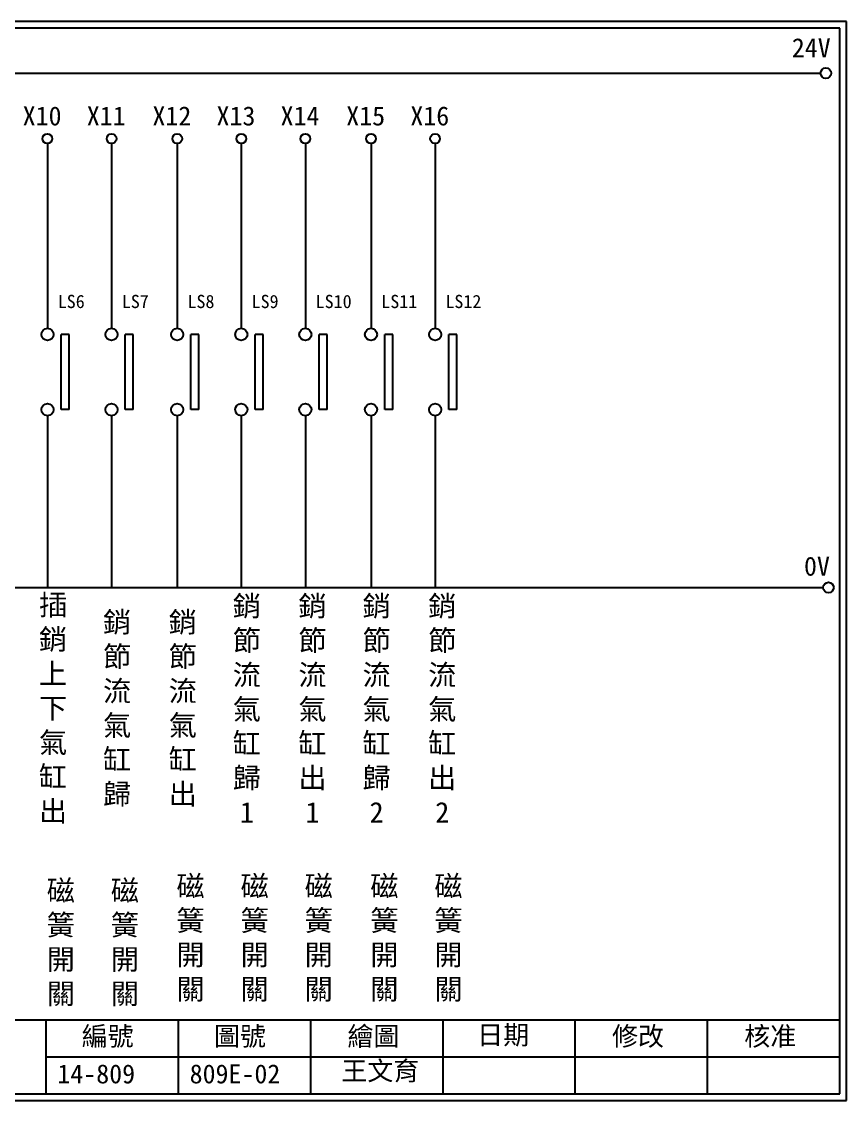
# Model space of a CAD drawing. Extents: x 325 to 612, y 3 to 207.
# Drawn here: x 456.4 to 612.3, y 3 to 207 of the extents above; entities that cross this region are included whole.
import ezdxf

# ---------------------------------------------------------------- set-up
doc = ezdxf.new("R2010")
doc.units = 0
doc.layers.get('0').update_dxf_attribs({"linetype": 'CONTINUOUS'})
doc.layers.add('圖框層', color=7, linetype='CONTINUOUS')
doc.layers.add('標尺寸層', color=3, linetype='CONTINUOUS')
doc.styles.add('CNS', font='romanc.shx', dxfattribs={"bigfont": 'chineset.shx'})
doc.styles.add('STSL', font='KAIU.TTF')

msp = doc.modelspace()

# ---------------------------------------------------------------- linework, layer by layer
for p, q in [((465.41, 147.83), (463.91, 147.83)), ((477.52, 147.83), (476.02, 147.83)), ((489.93, 147.83), (488.43, 147.83)), ((502.05, 147.83), (500.54, 147.83)), ((514.16, 147.83), (512.66, 147.83)), ((526.57, 147.83), (525.07, 147.83)), ((538.69, 147.83), (537.18, 147.83)), ((465.41, 133.6), (463.91, 133.6)), ((477.52, 133.6), (476.02, 133.6)), ((489.93, 133.6), (488.43, 133.6)), ((502.05, 133.6), (500.54, 133.6)), ((514.16, 133.6), (512.66, 133.6)), ((526.57, 133.6), (525.07, 133.6)), ((538.69, 133.6), (537.18, 133.6))]:
    msp.add_line(p, q)
for centre in [(608.44, 197.22), (608.92, 99.96)]:
    msp.add_circle(centre, 1)
at = {"layer": '圖框層', "color": 7}
for p, q in [((612.32, 206.97), (325.32, 206.97)), ((612.32, 3), (612.32, 206.97)), ((611.07, 205.72), (326.57, 205.72)), ((611.07, 4.25), (611.07, 205.72)), ((326.57, 18.25), (611.07, 18.25)), ((461.07, 4.25), (461.07, 18.25)), ((486.07, 4.25), (486.07, 18.25)), ((511.07, 4.25), (511.07, 18.25)), ((536.07, 4.25), (536.07, 18.25)), ((561.07, 4.25), (561.07, 18.25)), ((586.07, 4.25), (586.07, 18.25)), ((461.07, 11.25), (611.07, 11.25)), ((326.57, 4.25), (611.07, 4.25)), ((325.32, 3), (612.32, 3))]:
    msp.add_line(p, q, dxfattribs=at)
at = {"layer": '標尺寸層', "color": 7}
for p, q in [((329.84, 197.22), (607.44, 197.22)), ((461.3, 183.91), (461.3, 148.99)), ((473.42, 183.91), (473.42, 148.99)), ((485.83, 183.91), (485.83, 148.99)), ((497.94, 183.91), (497.94, 148.99)), ((510.05, 183.91), (510.05, 148.99)), ((522.46, 183.91), (522.46, 148.99)), ((534.58, 183.91), (534.58, 148.99)), ((463.91, 133.6), (463.91, 147.83)), ((465.41, 133.6), (465.41, 147.83)), ((476.02, 133.6), (476.02, 147.83)), ((477.52, 133.6), (477.52, 147.83)), ((488.43, 133.6), (488.43, 147.83)), ((489.93, 133.6), (489.93, 147.83)), ((500.54, 133.6), (500.54, 147.83)), ((502.05, 133.6), (502.05, 147.83)), ((512.66, 133.6), (512.66, 147.83)), ((514.16, 133.6), (514.16, 147.83)), ((525.07, 133.6), (525.07, 147.83)), ((526.57, 133.6), (526.57, 147.83)), ((537.18, 133.6), (537.18, 147.83)), ((538.69, 133.6), (538.69, 147.83)), ((461.3, 132.46), (461.3, 99.96)), ((461.3, 132.45), (461.3, 99.96)), ((473.42, 132.46), (473.42, 99.96)), ((473.42, 132.45), (473.42, 99.96)), ((485.83, 132.46), (485.83, 99.96)), ((485.83, 132.45), (485.83, 99.96)), ((497.94, 132.46), (497.94, 99.96)), ((497.94, 132.45), (497.94, 99.96)), ((510.05, 132.46), (510.05, 99.96)), ((510.05, 132.45), (510.05, 99.96)), ((522.46, 132.46), (522.46, 99.96)), ((522.46, 132.45), (522.46, 99.96)), ((534.58, 132.46), (534.58, 99.96)), ((534.58, 132.45), (534.58, 99.96)), ((330.05, 99.96), (607.92, 99.96))]:
    msp.add_line(p, q, dxfattribs=at)
for centre, radius in [((461.3, 184.83), 0.92), ((473.42, 184.83), 0.92), ((485.83, 184.83), 0.92), ((497.94, 184.83), 0.92), ((510.05, 184.83), 0.92), ((522.46, 184.83), 0.92), ((534.58, 184.83), 0.92), ((461.3, 147.83), 1.15), ((473.42, 147.83), 1.15), ((485.83, 147.83), 1.15), ((497.94, 147.83), 1.15), ((510.05, 147.83), 1.15), ((522.46, 147.83), 1.15), ((534.58, 147.83), 1.15), ((461.3, 133.6), 1.15), ((473.42, 133.6), 1.15), ((485.83, 133.6), 1.15), ((497.94, 133.6), 1.15), ((510.05, 133.6), 1.15), ((522.46, 133.6), 1.15), ((534.58, 133.6), 1.15)]:
    msp.add_circle(centre, radius, dxfattribs=at)

# ---------------------------------------------------------------- texts
at = {"layer": '圖框層', "color": 4, "style": 'STSL'}
for s, height, p in [('24V', 3.6, (602, 200.22)), ('X10', 3.6, (456.62, 187.33)), ('X11', 3.6, (468.74, 187.33)), ('X12', 3.6, (481.15, 187.33)), ('X13', 3.6, (493.26, 187.33)), ('X14', 3.6, (505.37, 187.33)), ('X15', 3.6, (517.78, 187.33)), ('X16', 3.6, (529.9, 187.33)), ('LS6', 2.5, (463.25, 152.8)), ('LS7', 2.5, (475.36, 152.8)), ('LS8', 2.5, (487.77, 152.8)), ('LS9', 2.5, (499.89, 152.8)), ('LS10', 2.5, (512, 152.8)), ('LS11', 2.5, (524.41, 152.8)), ('LS12', 2.5, (536.52, 152.8)), ('0V', 3.6, (604.3, 102.2)), ('編號', 3.6, (467.78, 13.34)), ('圖號', 3.6, (492.78, 13.34)), ('繪圖', 3.6, (518.01, 13.34)), ('日期', 3.6, (542.54, 13.59)), ('修改', 3.6, (568.01, 13.34)), ('核准', 3.6, (593.01, 13.34)), ('王文育', 3.6, (516.86, 6.8)), ('14-809', 3.6, (463.18, 6.22)), ('809E-02', 3.6, (488.18, 6.22))]:
    msp.add_text(s, height=height, dxfattribs=at).set_placement(p)
at = {"layer": '標尺寸層', "color": 7, "char_height": 3.9, "width": 4.9608, "attachment_point": 5, "style": 'CNS'}
for s, insert in [('{\\fDFKai-SB|b0|i0|c136|p65;插銷上下氣缸出}', (462.36, 76.97)), ('{\\fDFKai-SB|b0|i0|c136|p65;銷節流氣缸歸\\P1}', (498.99, 76.97)), ('{\\fDFKai-SB|b0|i0|c136|p65;銷節流氣缸出\\P1}', (511.4, 76.97)), ('{\\fDFKai-SB|b0|i0|c136|p65;銷節流氣缸歸\\P2}', (523.52, 76.97)), ('{\\fDFKai-SB|b0|i0|c136|p65;銷節流氣缸出\\P2}', (535.93, 76.97)), ('{\\fDFKai-SB|b0|i0|c136|p65;銷節流氣缸歸}', (474.47, 76.97)), ('{\\fDFKai-SB|b0|i0|c136|p65;銷節流氣缸出}', (486.88, 76.97)), ('{\\fDFKai-SB|b0|i0|c136|p65;磁簧開關}', (463.83, 32.72)), ('{\\fDFKai-SB|b0|i0|c136|p65;磁簧開關}', (475.94, 32.72)), ('{\\fDFKai-SB|b0|i0|c136|p65;磁簧開關}', (488.35, 33.57)), ('{\\fDFKai-SB|b0|i0|c136|p65;磁簧開關}', (500.47, 33.57)), ('{\\fDFKai-SB|b0|i0|c136|p65;磁簧開關}', (512.58, 33.57)), ('{\\fDFKai-SB|b0|i0|c136|p65;磁簧開關}', (524.99, 33.57)), ('{\\fDFKai-SB|b0|i0|c136|p65;磁簧開關}', (537.1, 33.57))]:
    msp.add_mtext(s, dxfattribs=dict(at, insert=insert))

doc.saveas('drawing.dxf')
